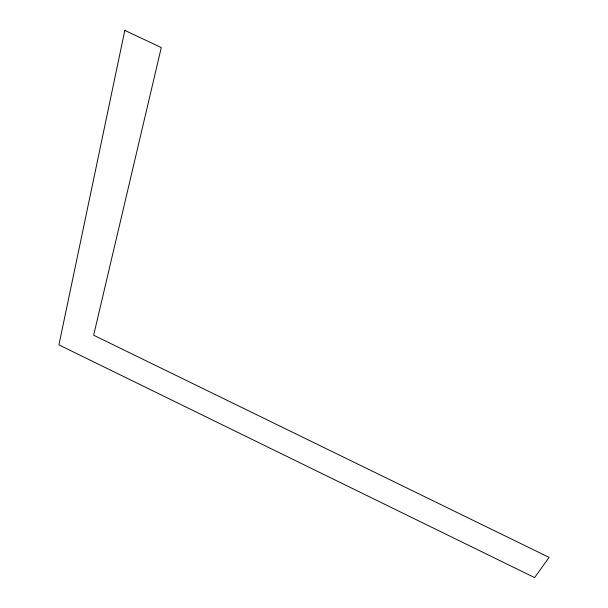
<?xml version="1.0" encoding="UTF-8"?>
<svg xmlns="http://www.w3.org/2000/svg" width="608" height="608" viewBox="0 0 608 608"><rect width="100%" height="100%" fill="white"/><g stroke="black" fill="none" stroke-linecap="round" stroke-linejoin="round"><path stroke-width="0.91" d="M124.807 30.4L58.915 344.88L534.599 577.6L549.085 557.376L93.647 335.221L161.28 47.561L124.807 30.4"/></g></svg>
